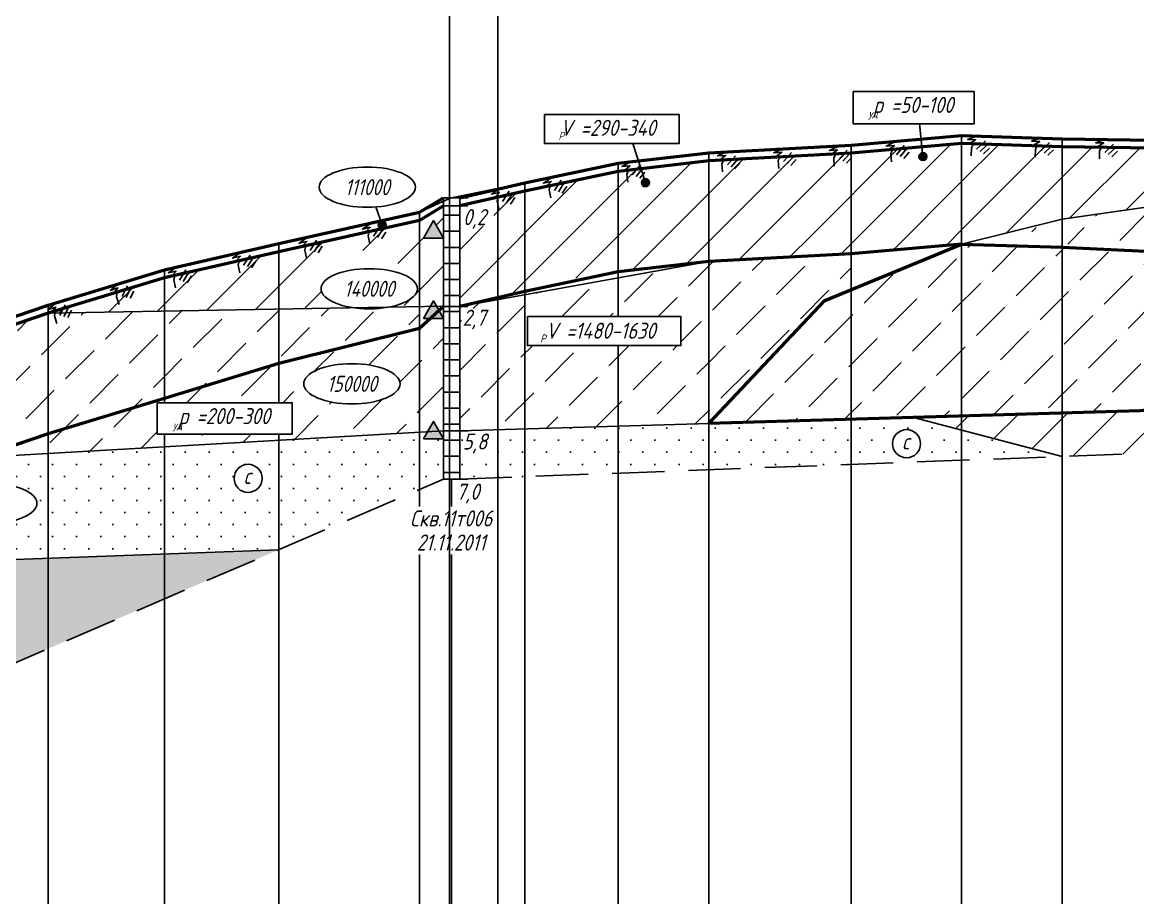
# Model space of a CAD drawing. Extents: x 0 to 1711, y -32 to 643.
# Drawn here: x 420.7 to 559.6, y 412.8 to 521.8 of the extents above; entities that cross this region are included whole.
import ezdxf
from ezdxf import colors
from ezdxf.entities.mleader import LeaderData, LeaderLine
from ezdxf.enums import TextEntityAlignment as Align
from ezdxf.math import Vec2, Vec3

# ---------------------------------------------------------------- set-up
doc = ezdxf.new("R2010")
doc.units = 0
doc.linetypes.add('ИИ27003', pattern=[9.5, 6.5, -3])
for name, color, linetype, lineweight in [('ИИ_ГЕОЛОГИЯ_025', 7, 'Continuous', 25), ('ИИ_ГЕОЛОГИЯ_050', 7, 'Continuous', 50), ('ИИ_ГЕОФИЗИКА_025', 7, 'Continuous', 25), ('ИИ_ПРОФИЛЬ_025', 7, 'Continuous', 25)]:
    doc.layers.add(name, color=color, linetype=linetype, lineweight=lineweight)
doc.layers.add('Профиль', color=7, linetype='Continuous')
doc.layers.add('ТХ-Л', color=140, linetype='Continuous')
doc.styles.add('VNIPISIMPLEXCUR', font='simplex.shx', dxfattribs={"width": 0.8, "oblique": 15})
doc.linetypes.add('ИИ27001', pattern='A,2.5,[1,3dservice.shx,S=1.85,R=180.00002,X=0,Y=0],2.5,-1', length=6)
doc.linetypes.add('ИИ27002', pattern='A,2,-0.6,[1,3dservice.shx,S=0.6,R=30.000013,X=0.9,Y=0],-0.6,[1,3dservice.shx,S=0.6,R=-30.000013,X=0.3,Y=0],-0.6,[1,3dservice.shx,S=0.6,R=209.999975,X=-0.3,Y=0],-0.6,[1,3dservice.shx,S=0.6,R=150.000007,X=-0.9,Y=0],-0.6,2', length=7)
doc.linetypes.add('ИИ27005', pattern='A,2.5,[1,3dservice.shx,S=1.85,R=180.00002,X=0,Y=0],2.5,-2,[4,3dservice.shx,S=0.5,R=0,X=0,Y=0],-2', length=9)
pattern_1 = [(45, (-97.523, -58.2266), (-3, 3), [5, -2])]
pattern_2 = [(0, (-100.523, -58.2266), (1.5, 1.5), [0, -3])]
pattern_3 = [(45, (-100.523, -58.2266), (-3, 3), [])]
pattern_4 = [(0, (-100.523, -58.2266), (0, 2), [])]

# ---------------------------------------------------------------- blocks, each defined once
blk = doc.blocks.new('ИИ16001')
at = {"linetype": 'Continuous', "lineweight": 25}
h = blk.add_hatch(color=0, dxfattribs=at)
edge = h.paths.add_edge_path()
edge.add_arc((0, 0), 0.5, 0, 360)
at = {"color": 0, "linetype": 'Continuous', "lineweight": 25}
blk.add_circle((0, 0), 0.5, dxfattribs=at)
blk = doc.blocks.new('ИИ25004')
at = {"linetype": 'Continuous', "lineweight": 25}
blk.add_hatch(color=0, dxfattribs=at).paths.add_polyline_path([(-2.5, 0), (0, 0), (-1.25, 2.17)])
at = {"color": 0, "linetype": 'Continuous', "lineweight": 25}
blk.add_lwpolyline([(-2.5, 0), (0, 0), (-1.25, 2.17)], close=True, dxfattribs=at)
blk = doc.blocks.new('ИИ25010')
at = {"color": 0, "linetype": 'Continuous', "lineweight": 25}
for points in [[(0, 0), (3, 0), (0.5, -1), (2.5, -1), (1, -2), (2, -2), (1.5, -3), (1.5, -5)], [(4.94, -1.23), (2.82, -3.35)], [(5.47, -2.12), (3.7, -3.88)], [(6, -3), (4.59, -4.41)]]:
    blk.add_lwpolyline(points, dxfattribs=at)
blk = doc.blocks.new('ИИ25042')
at = {"color": 0, "linetype": 'Continuous', "lineweight": 25}
blk.add_circle((0, 0), 1.75, dxfattribs=at)
at = {"color": 0, "linetype": 'Continuous', "style": 'VNIPISIMPLEXCUR', "oblique": 15, "width": 0.8}
blk.add_attdef('CAPTION', text='', height=2, dxfattribs=at).set_placement((0, 0.3), align=Align.MIDDLE_CENTER)
blk = doc.blocks.new('ИИ25020')
at = {"color": 0, "linetype": 'Continuous', "lineweight": 25}
blk.add_ellipse((0, 0), major_axis=(-6, 0), ratio=0.416667, dxfattribs=at)
at = {"color": 0, "linetype": 'Continuous', "style": 'VNIPISIMPLEXCUR', "oblique": 15, "width": 0.75}
blk.add_attdef('INDEX', text='', height=2, dxfattribs=at).set_placement((0, 0), align=Align.MIDDLE_CENTER)

msp = doc.modelspace()

# ---------------------------------------------------------------- hatches: boundary and pattern name
at = {"layer": 'ИИ_ГЕОЛОГИЯ_025'}
h = msp.add_hatch(dxfattribs=at)
h.set_pattern_fill('ИИ_СУГЛИНОК', color=256, pattern_type=2)
h.set_pattern_definition(pattern_3)
h.paths.add_polyline_path([(483.2644, 500.7873), (475.1694, 498.9373), (475.1694, 487.9512), (476.5982, 488.2481), (483.2644, 489.9329)])
h.paths.add_polyline_path([(475.6217, 496.3967), (475.6217, 498.6767), (479.4334, 498.6767), (479.4334, 496.3967)], flags=16)
h.paths.add_polyline_path([(494.9194, 503.2373), (486.432, 501.4532), (486.4288, 501.441), (485.9399, 501.3365), (485.9561, 501.3531), (483.2644, 500.7873), (483.2644, 489.9329), (484.8762, 490.3402), (494.9194, 492.4975)])
h.paths.add_polyline_path([(506.1694, 504.5373), (497.9254, 503.5847), (497.7815, 503.4019), (498.1374, 502.3036, -0.50927523), (498.7915, 501.828, -1), (497.7915, 501.828, -0.32513935), (498.1374, 502.3036), (497.7296, 503.562), (494.9194, 503.2373), (494.9194, 492.4975), (502.8554, 494.2021), (506.1694, 494.7427)])
h.paths.add_polyline_path([(523.9194, 505.4873), (506.1694, 504.5373), (506.1694, 494.7427), (513.5326, 495.9438), (522.7882, 496.8775), (523.9194, 496.8615)])
h.paths.add_polyline_path([(483.2644, 489.9329), (476.5982, 488.2481), (475.1694, 487.9512), (475.1694, 486.7438), (476.914, 486.9865), (483.2644, 488.4545)])
h.paths.add_polyline_path([(494.9194, 491.1487), (494.9194, 492.4975), (484.8762, 490.3402), (483.2644, 489.9329), (483.2644, 488.4545)])
h.paths.add_polyline_path([(506.1694, 493.4185), (506.1694, 494.7427), (502.8554, 494.2021), (494.9194, 492.4975), (494.9194, 491.1487), (498.2935, 491.9287)])
h.paths.add_polyline_path([(506.1694, 493.4185), (498.2935, 491.9287), (494.9194, 491.1487), (494.9194, 490.7373), (506.1694, 492.0373)])
h.paths.add_polyline_path([(523.9194, 492.9873), (523.9194, 495.644), (523.8829, 495.6453), (512.9222, 494.6958), (506.1694, 493.4185), (506.1694, 492.0373)])
h.paths.add_polyline_path([(523.9194, 495.6484), (523.9194, 496.8615), (522.7882, 496.8775), (513.5326, 495.9438), (506.1694, 494.7427), (506.1694, 493.4185), (512.9222, 494.6958)])
h.paths.add_polyline_path([(537.6694, 494.1873), (537.6694, 495.1791), (523.9194, 495.644), (523.9194, 492.9873)])
h.paths.add_polyline_path([(537.6694, 496.5434), (531.0715, 496.7598), (523.9194, 496.8615), (523.9194, 495.644), (537.6694, 495.1791)])
h.paths.add_polyline_path([(537.6694, 506.6873), (532.7132, 506.2548), (532.7843, 505.5801, -0.44530116), (533.3367, 505.0829, -1), (532.3367, 505.0829, -0.38379464), (532.7843, 505.5801), (532.7132, 506.2548), (529.0787, 505.9376), (529.0782, 505.9363), (528.8172, 505.9147), (523.9194, 505.4873), (523.9194, 496.8615), (531.0715, 496.7598), (537.6694, 496.5434)])
h.paths.add_polyline_path([(474.7266, 495.72), (479.2695, 495.401), (480.2264, 498.9724), (475.6836, 499.2914)], flags=9)
h = msp.add_hatch(dxfattribs=at)
h.set_pattern_fill('ИИ_СУГЛИНОК', color=256, pattern_type=2)
h.set_pattern_definition(pattern_3)
h.paths.add_polyline_path([(550.1694, 506.2873), (537.6694, 506.6873), (537.6694, 496.5434), (546.1097, 496.2666), (550.1694, 497.2667)])
h.paths.add_polyline_path([(546.1097, 496.2666), (537.6694, 496.5434), (537.6694, 495.1791), (540.9682, 495.0676), (541.169, 495.0494)])
h.paths.add_polyline_path([(569.9744, 505.9873), (563.0848, 506.0916), (563.0825, 506.0874), (562.6169, 506.0987), (550.1694, 506.2873), (550.1694, 497.2667), (569.9744, 500.0904)])
h = msp.add_hatch(dxfattribs=at)
h.set_pattern_fill('ИИ_СУПЕСЬ', color=256, pattern_type=2)
h.set_pattern_definition(pattern_1)
h.paths.add_polyline_path([(550.1694, 496.0531), (546.6659, 496.2483), (546.1097, 496.2666), (541.169, 495.0494), (550.1694, 494.2361)])
h.paths.add_polyline_path([(569.9744, 495.6432), (560.0257, 495.504), (550.1694, 496.0531), (550.1694, 494.2361), (560.6135, 493.2923), (569.9744, 492.8486)])
h.paths.add_polyline_path([(569.9744, 500.0904), (550.1694, 497.2667), (550.1694, 496.0531), (560.0257, 495.504), (569.9744, 495.6432)])
h.paths.add_polyline_path([(573.9194, 495.7454), (573.2891, 495.6896), (569.9744, 495.6432), (569.9744, 492.8486), (573.9194, 492.6617)])
h.paths.add_polyline_path([(573.9194, 500.5874), (572.3139, 500.424), (569.9744, 500.0904), (569.9744, 495.6432), (573.2891, 495.6896), (573.9194, 495.7454)])
h.paths.add_polyline_path([(588.1694, 502.0373), (573.9194, 500.5874), (573.9194, 495.7454), (587.8668, 496.9807), (588.1694, 497.0006)])
h.paths.add_polyline_path([(588.1694, 497.0006), (587.8668, 496.9807), (573.9194, 495.7454), (573.9194, 492.6617), (588.1694, 491.9863)])
h.paths.add_polyline_path([(602.4194, 491.524), (588.1694, 491.9863), (588.1694, 491.1292), (593.2574, 490.7631), (602.4194, 491.1809)])
h.paths.add_polyline_path([(602.4194, 503.4873), (588.1694, 502.0373), (588.1694, 497.0006), (596.3673, 497.5408), (602.4194, 498.5001)])
h = msp.add_hatch(dxfattribs=at)
h.set_pattern_fill('ИИ_СУГЛИНОК', color=256, pattern_type=2)
h.set_pattern_definition(pattern_3)
h.paths.add_polyline_path([(438.4194, 489.9873), (423.9194, 485.5873), (438.4194, 485.8459)])
h.paths.add_polyline_path([(452.6694, 493.2373), (439.7171, 490.2833), (439.7161, 490.2793), (439.1576, 490.1557), (438.4194, 489.9873), (438.4194, 485.8459), (452.6694, 486.1)])
h.paths.add_polyline_path([(466.2442, 492.1081), (466.2442, 489.8281), (458.1018, 489.8281), (458.1018, 492.1081)], flags=0)
h.paths.add_polyline_path([(473.1694, 494.9373), (470.6694, 494.9373), (471.9194, 497.1024), (473.1694, 494.9373), (473.1694, 498.9373), (470.1694, 497.1373), (470.1694, 486.9121), (473.1694, 487.5355)])
edge = h.paths.add_edge_path()
edge.add_line((466.6082, 486.3929), (466.359, 486.3442))
edge.add_line((466.359, 486.3442), (467.1841, 486.3589))
edge.add_line((467.1841, 486.3589), (469.3796, 486.748))
edge.add_line((469.3796, 486.748), (470.1694, 486.9121))
edge.add_line((470.1694, 486.9121), (470.1694, 497.1373))
edge.add_line((470.1694, 497.1373), (465.8422, 496.1729))
edge.add_arc((465.5254, 496.5598), 0.5, 255.81714, 309.309799, ccw=False)
edge.add_line((465.4029, 496.075), (463.9092, 495.7422))
edge.add_line((463.9092, 495.7422), (463.9065, 495.7313))
edge.add_line((463.9065, 495.7313), (463.4183, 495.6233))
edge.add_line((463.4183, 495.6233), (463.4298, 495.6353))
edge.add_line((463.4298, 495.6353), (456.0061, 493.9809))
edge.add_line((456.0061, 493.9809), (456.004, 493.9725))
edge.add_line((456.004, 493.9725), (455.5159, 493.8644))
edge.add_line((455.5159, 493.8644), (455.5246, 493.8736))
edge.add_line((455.5246, 493.8736), (452.6694, 493.2373))
edge.add_line((452.6694, 493.2373), (452.6694, 486.1))
edge.add_line((452.6694, 486.1), (461.9316, 486.2652))
edge.add_line((461.9316, 486.2652), (461.6698, 486.3055))
edge.add_line((461.6698, 486.3055), (461.3584, 486.362))
edge.add_line((461.3584, 486.362), (461.0552, 486.4257))
edge.add_line((461.0552, 486.4257), (460.7611, 486.4964))
edge.add_line((460.7611, 486.4964), (460.4771, 486.574))
edge.add_line((460.4771, 486.574), (460.2041, 486.6581))
edge.add_line((460.2041, 486.6581), (459.9429, 486.7486))
edge.add_line((459.9429, 486.7486), (459.6944, 486.845))
edge.add_line((459.6944, 486.845), (459.4595, 486.9472))
edge.add_line((459.4595, 486.9472), (459.2387, 487.0547))
edge.add_line((459.2387, 487.0547), (459.033, 487.1672))
edge.add_line((459.033, 487.1672), (458.8428, 487.2845))
edge.add_line((458.8428, 487.2845), (458.6689, 487.406))
edge.add_line((458.6689, 487.406), (458.5117, 487.5314))
edge.add_line((458.5117, 487.5314), (458.3718, 487.6604))
edge.add_line((458.3718, 487.6604), (458.2497, 487.7924))
edge.add_line((458.2497, 487.7924), (458.1457, 487.9271))
edge.add_line((458.1457, 487.9271), (458.0601, 488.064))
edge.add_line((458.0601, 488.064), (457.9933, 488.2027))
edge.add_line((457.9933, 488.2027), (457.9454, 488.3428))
edge.add_line((457.9454, 488.3428), (457.9166, 488.4838))
edge.add_line((457.9166, 488.4838), (457.907, 488.6252))
edge.add_line((457.907, 488.6252), (457.9166, 488.7667))
edge.add_line((457.9166, 488.7667), (457.9454, 488.9077))
edge.add_line((457.9454, 488.9077), (457.9933, 489.0477))
edge.add_line((457.9933, 489.0477), (458.0601, 489.1865))
edge.add_line((458.0601, 489.1865), (458.1457, 489.3234))
edge.add_line((458.1457, 489.3234), (458.2497, 489.4581))
edge.add_line((458.2497, 489.4581), (458.3718, 489.5901))
edge.add_line((458.3718, 489.5901), (458.5117, 489.719))
edge.add_line((458.5117, 489.719), (458.6689, 489.8445))
edge.add_line((458.6689, 489.8445), (458.8428, 489.966))
edge.add_line((458.8428, 489.966), (459.033, 490.0832))
edge.add_line((459.033, 490.0832), (459.2387, 490.1958))
edge.add_line((459.2387, 490.1958), (459.4595, 490.3033))
edge.add_line((459.4595, 490.3033), (459.6944, 490.4055))
edge.add_line((459.6944, 490.4055), (459.9429, 490.5019))
edge.add_line((459.9429, 490.5019), (460.2041, 490.5924))
edge.add_line((460.2041, 490.5924), (460.4771, 490.6765))
edge.add_line((460.4771, 490.6765), (460.7611, 490.7541))
edge.add_line((460.7611, 490.7541), (461.0552, 490.8248))
edge.add_line((461.0552, 490.8248), (461.3584, 490.8885))
edge.add_line((461.3584, 490.8885), (461.6698, 490.945))
edge.add_line((461.6698, 490.945), (461.9884, 490.994))
edge.add_line((461.9884, 490.994), (462.3131, 491.0354))
edge.add_line((462.3131, 491.0354), (462.6429, 491.0691))
edge.add_line((462.6429, 491.0691), (462.9767, 491.095))
edge.add_line((462.9767, 491.095), (463.3136, 491.113))
edge.add_line((463.3136, 491.113), (463.6523, 491.123))
edge.add_line((463.6523, 491.123), (463.9919, 491.125))
edge.add_line((463.9919, 491.125), (464.3311, 491.119))
edge.add_line((464.3311, 491.119), (464.6691, 491.105))
edge.add_line((464.6691, 491.105), (465.0045, 491.0831))
edge.add_line((465.0045, 491.0831), (465.3365, 491.0532))
edge.add_line((465.3365, 491.0532), (465.6639, 491.0157))
edge.add_line((465.6639, 491.0157), (465.9856, 490.9704))
edge.add_line((465.9856, 490.9704), (466.3007, 490.9177))
edge.add_line((466.3007, 490.9177), (466.6082, 490.8576))
edge.add_line((466.6082, 490.8576), (466.907, 490.7903))
edge.add_line((466.907, 490.7903), (467.1961, 490.7161))
edge.add_line((467.1961, 490.7161), (467.4748, 490.6352))
edge.add_line((467.4748, 490.6352), (467.742, 490.5479))
edge.add_line((467.742, 490.5479), (467.9969, 490.4544))
edge.add_line((467.9969, 490.4544), (468.2387, 490.3551))
edge.add_line((468.2387, 490.3551), (468.4666, 490.2502))
edge.add_line((468.4666, 490.2502), (468.68, 490.1401))
edge.add_line((468.68, 490.1401), (468.878, 490.0252))
edge.add_line((468.878, 490.0252), (469.0601, 489.9057))
edge.add_line((469.0601, 489.9057), (469.2257, 489.7822))
edge.add_line((469.2257, 489.7822), (469.3743, 489.655))
edge.add_line((469.3743, 489.655), (469.5054, 489.5245))
edge.add_line((469.5054, 489.5245), (469.6185, 489.391))
edge.add_line((469.6185, 489.391), (469.7134, 489.2552))
edge.add_line((469.7134, 489.2552), (469.7896, 489.1173))
edge.add_line((469.7896, 489.1173), (469.847, 488.9778))
edge.add_line((469.847, 488.9778), (469.8853, 488.8373))
edge.add_line((469.8853, 488.8373), (469.9046, 488.696))
edge.add_line((469.9046, 488.696), (469.9046, 488.5545))
edge.add_line((469.9046, 488.5545), (469.8853, 488.4132))
edge.add_line((469.8853, 488.4132), (469.847, 488.2726))
edge.add_line((469.847, 488.2726), (469.7896, 488.1332))
edge.add_line((469.7896, 488.1332), (469.7134, 487.9953))
edge.add_line((469.7134, 487.9953), (469.6185, 487.8594))
edge.add_line((469.6185, 487.8594), (469.5054, 487.726))
edge.add_line((469.5054, 487.726), (469.3743, 487.5955))
edge.add_line((469.3743, 487.5955), (469.2257, 487.4683))
edge.add_line((469.2257, 487.4683), (469.0601, 487.3447))
edge.add_line((469.0601, 487.3447), (468.878, 487.2253))
edge.add_line((468.878, 487.2253), (468.68, 487.1104))
edge.add_line((468.68, 487.1104), (468.4666, 487.0003))
edge.add_line((468.4666, 487.0003), (468.2387, 486.8954))
edge.add_line((468.2387, 486.8954), (467.9969, 486.796))
edge.add_line((467.9969, 486.796), (467.742, 486.7026))
edge.add_line((467.742, 486.7026), (467.4748, 486.6152))
edge.add_line((467.4748, 486.6152), (467.1961, 486.5344))
edge.add_line((467.1961, 486.5344), (466.907, 486.4602))
edge.add_line((466.907, 486.4602), (466.6082, 486.3929))
h.paths.add_polyline_path([(467.4748, 490.6352), (467.7241, 490.5537), (467.7844, 490.7231), (467.8133, 490.9681), (467.7844, 491.2131), (467.698, 491.4558), (467.5549, 491.6938), (467.3566, 491.9248), (467.1048, 492.1466), (466.8021, 492.357), (466.4513, 492.5541), (466.0559, 492.7359), (465.6196, 492.9006), (465.1467, 493.0468), (464.6417, 493.1729), (464.1094, 493.2778), (463.555, 493.3604), (462.9838, 493.4201), (462.4014, 493.4561), (461.8133, 493.4681), (461.2252, 493.4561), (460.6427, 493.4201), (460.0716, 493.3604), (459.5172, 493.2778), (458.9849, 493.1729), (458.4799, 493.0468), (458.0069, 492.9006), (457.5706, 492.7359), (457.1752, 492.5541), (456.8245, 492.357), (456.5217, 492.1466), (456.27, 491.9248), (456.0716, 491.6938), (455.9286, 491.4558), (455.8422, 491.2131), (455.8133, 490.9681), (455.8422, 490.7231), (455.9286, 490.4804), (456.0716, 490.2424), (456.27, 490.0114), (456.5217, 489.7896), (456.8245, 489.5792), (457.1752, 489.3821), (457.5706, 489.2003), (457.9911, 489.0415), (457.9933, 489.0477), (458.0601, 489.1865), (458.1457, 489.3234), (458.2497, 489.4581), (458.3718, 489.5901), (458.5117, 489.719), (458.6689, 489.8445), (458.8428, 489.966), (459.033, 490.0832), (459.2387, 490.1958), (459.4595, 490.3033), (459.6944, 490.4055), (459.9429, 490.5019), (460.2041, 490.5924), (460.4771, 490.6765), (460.7611, 490.7541), (461.0552, 490.8248), (461.3584, 490.8885), (461.6698, 490.945), (461.9884, 490.994), (462.3131, 491.0354), (462.6429, 491.0691), (462.9767, 491.095), (463.3136, 491.113), (463.6523, 491.123), (463.9919, 491.125), (464.3311, 491.119), (464.6691, 491.105), (465.0045, 491.0831), (465.3365, 491.0532), (465.6639, 491.0157), (465.9856, 490.9704), (466.3007, 490.9177), (466.6082, 490.8576), (466.907, 490.7903), (467.1961, 490.7161)])
h = msp.add_hatch(dxfattribs=at)
h.set_pattern_fill('ИИ_КОНСИСТЕНЦИЯ_01', color=256, pattern_type=2)
h.set_pattern_definition(pattern_4)
h.paths.add_polyline_path([(475.1694, 498.9373), (473.1694, 498.9373), (473.1694, 486.4373), (475.1694, 486.4373)])
h = msp.add_hatch(dxfattribs=at)
h.set_pattern_fill('ИИ_СУПЕСЬ', color=256, pattern_type=2)
h.set_pattern_definition(pattern_1)
h.paths.add_polyline_path([(523.9194, 492.9873), (506.1694, 492.0373), (506.1694, 471.8525), (520.6184, 487.1604), (523.9194, 488.5207)])
h.paths.add_polyline_path([(523.9194, 488.5207), (520.6184, 487.1604), (506.1694, 471.8525), (523.9194, 472.3766)], flags=17)
h.paths.add_polyline_path([(537.6694, 494.1873), (523.9194, 488.5207), (523.9194, 472.3766), (537.6694, 472.7825)])
h.paths.add_polyline_path([(550.1694, 493.7873), (537.6694, 494.1873), (537.6694, 472.7825), (550.1694, 473.1515)])
h.paths.add_polyline_path([(569.9744, 492.4464), (560.6135, 493.2923), (550.1694, 493.7873), (550.1694, 473.1515), (569.9744, 473.7363)])
h.paths.add_polyline_path([(573.9194, 492.1546), (570.4068, 492.4073), (569.9744, 492.4464), (569.9744, 473.7363), (573.9194, 473.8527)])
h.paths.add_polyline_path([(588.1694, 491.1292), (573.9194, 492.1546), (573.9194, 473.8527), (588.1694, 474.2734)])
h.paths.add_polyline_path([(602.4194, 491.1809), (593.2574, 490.7631), (588.1694, 491.1292), (588.1694, 474.2734), (602.4194, 474.7625)])
h.paths.add_polyline_path([(619.1694, 491.9447), (602.4194, 491.1809), (602.4194, 474.7625), (619.1694, 475.3373)])
edge = h.paths.add_edge_path(flags=16)
edge.add_ellipse((612.1694, 483.8373), major_axis=(-6, 0), ratio=0.41666667, start_angle=0, end_angle=360)
h.paths.add_polyline_path([(608.6008, 484.9773), (616.4575, 484.9773), (616.4575, 482.6973), (608.6008, 482.6973)], flags=0)
h.paths.add_polyline_path([(607.7497, 482.4713), (616.3211, 482.2033), (617.125, 485.2033), (608.5535, 485.4713)], flags=8)
h = msp.add_hatch(dxfattribs=at)
h.set_pattern_fill('ИИ_СУПЕСЬ', color=256, pattern_type=2)
h.set_pattern_definition(pattern_1)
h.paths.add_polyline_path([(483.2644, 487.8996), (475.1694, 486.4373), (475.1694, 470.9373), (483.2644, 471.1763)])
h.paths.add_polyline_path([(479.5587, 483.8835), (475.3905, 483.8835), (475.3905, 486.1635), (479.5587, 486.1635)], flags=16)
h.paths.add_polyline_path([(494.9194, 490.005), (483.2644, 487.8996), (483.2644, 471.1763), (494.9194, 471.5204), (494.9194, 481.5604), (483.5925, 481.5604), (483.5925, 485.1655), (494.9194, 485.1655)])
h.paths.add_polyline_path([(506.1694, 492.0373), (494.9194, 490.005), (494.9194, 485.1655), (502.7099, 485.1655), (502.7099, 481.5604), (494.9194, 481.5604), (494.9194, 471.5204), (506.1694, 471.8525)])
h.paths.add_polyline_path([(474.6736, 483.2068), (479.2165, 482.8878), (480.1735, 486.4592), (475.6306, 486.7782)], flags=9)
h = msp.add_hatch(dxfattribs=at)
h.set_pattern_fill('ИИ_СУПЕСЬ', color=256, pattern_type=2)
h.set_pattern_definition(pattern_1)
h.paths.add_polyline_path([(452.6694, 486.1), (438.4194, 485.8459), (438.4194, 478.9191), (440.0179, 479.3788), (452.6694, 483.2806)])
h.paths.add_polyline_path([(452.6694, 482.2588), (452.6694, 483.2806), (440.0179, 479.3788), (438.4194, 478.9191), (438.4194, 478.1425), (445.728, 480.3463)])
h.paths.add_polyline_path([(452.6694, 482.2588), (445.728, 480.3463), (438.4194, 478.1425), (438.4194, 474.9873), (452.6694, 479.3239)])
h.paths.add_polyline_path([(452.6694, 479.3239), (438.4194, 474.9873), (438.4194, 474.4378), (452.6694, 474.4378)])
h.paths.add_polyline_path([(470.1694, 483.6609), (470.1694, 486.0484), (466.611, 485.5535), (457.7079, 483.647), (452.6694, 482.2588), (452.6694, 479.3239)])
h.paths.add_polyline_path([(467.1841, 486.3589), (452.6694, 486.1), (452.6694, 483.2806), (452.8883, 483.3482), (460.591, 485.1907)], flags=17)
h.paths.add_polyline_path([(466.611, 485.5535), (470.1694, 486.0484), (470.1694, 486.4122), (467.1841, 486.3589), (460.591, 485.1907), (452.8883, 483.3482), (452.6694, 483.2806), (452.6694, 482.2588), (457.7079, 483.647)])
h.paths.add_polyline_path([(470.1694, 483.6609), (452.6694, 479.3239), (452.6694, 474.4378), (454.3106, 474.4378), (454.3106, 470.5102), (452.6694, 470.5102), (452.6694, 469.7727), (470.1694, 470.7669)])
edge = h.paths.add_edge_path(flags=16)
edge.add_ellipse((461.7474, 476.7935), major_axis=(-6, 0), ratio=0.41666667, start_angle=0, end_angle=360)
h.paths.add_polyline_path([(466.1783, 477.9335), (466.1783, 475.6535), (458.0359, 475.6535), (458.0359, 477.9335)], flags=0)
h.paths.add_polyline_path([(457.1848, 475.4275), (466.0419, 475.1595), (466.8458, 478.1595), (457.9887, 478.4275)], flags=8)
h = msp.add_hatch(dxfattribs=at)
h.set_pattern_fill('ИИ_КОНСИСТЕНЦИЯ_01', color=256, pattern_type=2)
h.set_pattern_definition(pattern_4)
h.paths.add_polyline_path([(475.1694, 486.4373), (473.1694, 486.4373), (473.1694, 470.9373), (475.1694, 470.9373)])
h = msp.add_hatch(dxfattribs=at)
h.set_pattern_fill('ИИ_СУПЕСЬ', color=256, pattern_type=2)
h.set_pattern_definition(pattern_1)
h.paths.add_polyline_path([(373.9194, 470.0873), (366.4348, 467.4447), (366.4307, 467.4111), (365.9598, 467.243), (365.994, 467.289), (364.0845, 466.6148, -0.38262748), (363.4551, 466.3926), (358.7042, 464.7152), (358.3737, 464.0179), (373.9194, 465.0259)])
h.paths.add_polyline_path([(380.9194, 471.7873), (373.9194, 470.0873), (373.9194, 465.0259), (380.9194, 465.4797)])
h.paths.add_polyline_path([(389.4194, 474.8373), (380.9194, 471.7873), (380.9194, 465.4797), (384.0606, 465.6834), (389.4194, 467.221)])
h.paths.add_polyline_path([(389.4194, 467.221), (384.0606, 465.6834), (389.4194, 466.0309)], flags=17)
h.paths.add_polyline_path([(394.4194, 468.1789), (389.5221, 467.2505), (389.4194, 467.221), (389.4194, 466.0309), (389.4266, 466.0313), (394.4194, 467.1769)])
h.paths.add_polyline_path([(394.4194, 476.6373), (389.4194, 474.8373), (389.4194, 467.221), (389.5221, 467.2505), (394.4194, 468.1789)])
h.paths.add_polyline_path([(407.9194, 480.1373), (396.2733, 477.1179), (396.2699, 477.1028), (395.7847, 476.9819), (395.7959, 476.9942), (394.4194, 476.6373), (394.4194, 468.1789), (399.378, 469.119), (407.9194, 470.8852)])
h.paths.add_polyline_path([(407.9194, 470.0059), (407.9194, 470.8852), (399.378, 469.119), (394.4194, 468.1789), (394.4194, 467.1769), (400.0947, 468.4791)])
h.paths.add_polyline_path([(407.9194, 470.0059), (400.0947, 468.4791), (394.4194, 467.1769), (394.4194, 466.3551), (407.9194, 467.2304)])
h.paths.add_polyline_path([(423.9194, 470.5873), (423.9194, 473.7702), (417.885, 471.9506), (407.9194, 470.0059), (407.9194, 467.2304), (415.2943, 467.6494)])
h.paths.add_polyline_path([(417.885, 471.9506), (423.9194, 473.7702), (423.9194, 474.7919), (413.9358, 472.1293), (407.9194, 470.8852), (407.9194, 470.0059)])
h.paths.add_polyline_path([(423.9194, 485.5873), (417.9738, 483.5621), (417.9649, 483.5022), (417.4895, 483.3471), (417.5434, 483.4155), (416.2092, 482.961), (416.2533, 480.6717, -0.41987136), (416.763, 480.1718, -1), (415.763, 480.1718, -0.40857831), (416.2533, 480.6717), (416.2092, 482.961), (409.6444, 480.7249), (409.6368, 480.6737), (409.1614, 480.5187), (409.2064, 480.5757), (407.9194, 480.1373), (407.9194, 470.8852), (413.9358, 472.1293), (423.9194, 474.7919)])
h.paths.add_polyline_path([(438.4194, 485.8459), (423.9194, 485.5873), (423.9194, 474.7919), (425.978, 475.3409), (438.4194, 478.9191)])
h.paths.add_polyline_path([(438.4194, 478.1425), (438.4194, 478.9191), (425.978, 475.3409), (423.9194, 474.7919), (423.9194, 473.7702)])
h.paths.add_polyline_path([(438.4194, 474.9873), (438.4194, 478.1425), (423.9194, 473.7702), (423.9194, 470.5873)])
h.paths.add_polyline_path([(438.4194, 470.5102), (437.5079, 470.5102), (437.5079, 474.4378), (438.4194, 474.4378), (438.4194, 474.9873), (423.9194, 470.5873), (423.9194, 468.1394), (438.4194, 468.9631)])
h = msp.add_hatch(dxfattribs=at)
h.set_pattern_fill('ИИ_СУПЕСЬ', color=256, pattern_type=2)
h.set_pattern_definition(pattern_1)
h.paths.add_polyline_path([(473.1694, 484.9373), (471.5486, 484.9373), (470.1694, 483.6609), (470.1694, 470.7669), (471.1815, 470.8244), (471.9194, 472.1024), (472.6104, 470.9055), (473.1694, 470.9373)])
h = msp.add_hatch(dxfattribs=at)
h.set_pattern_fill('ИИ_СУГЛИНОК', color=256, pattern_type=2)
h.set_pattern_definition(pattern_3)
h.paths.add_polyline_path([(550.1694, 473.1515), (537.6694, 472.7825), (537.6694, 471.0306), (550.1694, 467.7498)])
h.paths.add_polyline_path([(537.6694, 472.7825), (531.6694, 472.6054), (537.6694, 471.0306)])
h.paths.add_polyline_path([(569.9744, 473.7363), (550.1694, 473.1515), (550.1694, 467.7498), (569.9744, 468.4925)])
h.paths.add_polyline_path([(573.9194, 473.8527), (569.9744, 473.7363), (569.9744, 468.4925), (573.9194, 468.6404)])
h.paths.add_polyline_path([(588.1694, 474.2734), (573.9194, 473.8527), (573.9194, 468.6404), (588.1694, 469.1748)])
h.paths.add_polyline_path([(599.9875, 471.0114, -0.55135417), (599.2724, 470.56), (598.8023, 469.5735), (602.4194, 469.7092), (602.4194, 474.7625), (588.1694, 474.2734), (588.1694, 469.1748), (598.8023, 469.5735), (599.2724, 470.56, -0.28919626), (598.9875, 471.0114, -1)])
h = msp.add_hatch(dxfattribs=at)
h.set_pattern_fill('ИИ_ПЕСОК_СРЕДНИЙ', color=256, pattern_type=2)
h.set_pattern_definition(pattern_2)
h.paths.add_polyline_path([(483.2644, 471.1763), (475.1694, 470.9373), (475.1694, 464.9373), (483.2644, 465.2408)])
h.paths.add_polyline_path([(479.4309, 468.472), (475.5175, 468.472), (475.5175, 470.752), (479.4309, 470.752)], flags=16)
h.paths.add_polyline_path([(494.9194, 471.5204), (483.2644, 471.1763), (483.2644, 465.2408), (494.9194, 465.6779)])
h.paths.add_polyline_path([(506.1694, 471.8525), (494.9194, 471.5204), (494.9194, 465.6779), (506.1694, 466.0998)])
h.paths.add_polyline_path([(523.9194, 472.3766), (506.1694, 471.8525), (506.1694, 466.0998), (523.9194, 466.7654)])
h.paths.add_polyline_path([(537.6694, 471.0306), (537.6694, 467.281), (550.1694, 467.7498)])
h.paths.add_polyline_path([(474.6986, 467.7953), (479.2415, 467.4763), (480.1984, 471.0477), (475.6556, 471.3667)], flags=9)
h = msp.add_hatch(dxfattribs=at)
h.set_pattern_fill('ИИ_ПЕСОК_СРЕДНИЙ', color=256, pattern_type=2)
h.set_pattern_definition(pattern_2)
h.paths.add_polyline_path([(537.6694, 471.0306), (531.6694, 472.6054), (523.9194, 472.3766), (523.9194, 466.7654), (537.6694, 467.281)])
h.paths.add_polyline_path([(532.558, 469.3425, -1), (529.058, 469.3425, -1)], flags=16)
h.paths.add_polyline_path([(530.2547, 470.0998), (531.577, 470.0998), (531.577, 468.4865), (530.2547, 468.4865)], flags=0)
h.paths.add_polyline_path([(529.8193, 468.3824), (531.4003, 468.2038), (531.9362, 470.2038), (530.3552, 470.3824)], flags=8)
h = msp.add_hatch(dxfattribs=at)
h.set_pattern_fill('ИИ_ПЕСОК_СРЕДНИЙ', color=256, pattern_type=2)
h.set_pattern_definition(pattern_2)
h.paths.add_polyline_path([(473.1694, 469.9373), (470.6694, 469.9373), (471.1815, 470.8244), (470.1694, 470.7669), (470.1694, 463.6519), (473.1694, 464.9373)])
h = msp.add_hatch(dxfattribs=at)
h.set_pattern_fill('ИИ_КОНСИСТЕНЦИЯ_01', color=256, pattern_type=2)
h.set_pattern_definition(pattern_4)
h.paths.add_polyline_path([(475.1694, 470.9373), (473.1694, 470.9373), (473.1694, 464.9373), (475.1694, 464.9373)])
h = msp.add_hatch(dxfattribs=at)
h.set_pattern_fill('ИИ_ПЕСОК_СРЕДНИЙ', color=256, pattern_type=2)
h.set_pattern_definition(pattern_2)
h.paths.add_polyline_path([(423.9194, 468.1394), (415.2943, 467.6494), (407.9194, 465.1373), (407.9194, 454.5077), (423.9194, 455.0962)])
edge = h.paths.add_edge_path(flags=16)
edge.add_ellipse((416.5316, 461.9194), major_axis=(-6, 0), ratio=0.41666667, start_angle=0, end_angle=360)
h.paths.add_polyline_path([(417.8539, 461.9194), (417.8539, 460.306), (416.5316, 460.306), (416.5316, 461.9194)], flags=0)
h.paths.add_polyline_path([(415.2943, 467.6494), (407.9194, 467.2304), (407.9194, 465.1373)], flags=17)
h.paths.add_polyline_path([(438.4194, 468.9631), (423.9194, 468.1394), (423.9194, 455.0962), (438.4194, 455.6295)])
h.paths.add_polyline_path([(452.6694, 469.7727), (438.4194, 468.9631), (438.4194, 455.6295), (452.6694, 456.1536)])
h.paths.add_polyline_path([(447.076, 465.0319, -1), (450.576, 465.0319, -1)], flags=16)
h.paths.add_polyline_path([(447.8374, 464.0719), (449.4184, 463.8932), (449.9543, 465.8932), (448.3733, 466.0719)], flags=8)
h = msp.add_hatch(dxfattribs=at)
h.set_pattern_fill('ИИ_СУПЕСЬ', color=256, pattern_type=2)
h.set_pattern_definition(pattern_1)
h.paths.add_polyline_path([(452.6694, 469.7727), (452.6694, 470.5102), (438.4194, 470.5102), (438.4194, 468.9631)])
h = msp.add_hatch(dxfattribs=at)
h.set_pattern_fill('ИИ_ПЕСОК_СРЕДНИЙ', color=256, pattern_type=2)
h.set_pattern_definition(pattern_2)
h.paths.add_polyline_path([(470.1694, 470.7669), (452.6694, 469.7727), (452.6694, 456.1536), (470.1694, 463.6519)])
h = msp.add_hatch(dxfattribs=at)
h.set_pattern_fill('ИИ_ПЕСОК_ПЫЛЕВАТЫЙ', color=256, pattern_type=2)
h.set_pattern_definition([(0, (-100.523, -58.22656), (0.5, 0.5), [0, -1])])
h.paths.add_polyline_path([(373.9194, 453.2572), (368.1334, 453.0444), (356.3594, 448.8873), (356.3594, 432.4879), (373.9194, 434.0176)])
edge = h.paths.add_edge_path(flags=16)
edge.add_ellipse((365.757, 442.9174), major_axis=(-6, 0), ratio=0.41666667, start_angle=0, end_angle=360)
h.paths.add_polyline_path([(370.1879, 444.0574), (370.1879, 441.7774), (362.0456, 441.7774), (362.0456, 444.0574)], flags=0)
h.paths.add_polyline_path([(380.9194, 453.5147), (373.9194, 453.2572), (373.9194, 434.0176), (380.9194, 434.6274)])
h.paths.add_polyline_path([(378.5079, 442.3767, -1), (375.0079, 442.3767, -1)], flags=16)
h.paths.add_polyline_path([(377.5229, 443.2413), (377.5229, 441.6279), (376.1001, 441.6279), (376.1001, 443.2413)], flags=0)
h.paths.add_polyline_path([(389.4194, 453.8273), (380.9194, 453.5147), (380.9194, 434.6274), (389.4194, 435.3678)])
h.paths.add_polyline_path([(394.4194, 454.0112), (389.4194, 453.8273), (389.4194, 435.3678), (394.4194, 435.8034)])
h.paths.add_polyline_path([(407.9194, 454.5077), (394.4194, 454.0112), (394.4194, 435.8034), (407.9194, 436.9794)])
h.paths.add_polyline_path([(423.9194, 455.0962), (407.9194, 454.5077), (407.9194, 436.9794), (423.9194, 443.835)])
h.paths.add_polyline_path([(438.4194, 450.0478), (438.4194, 455.6295), (423.9194, 455.0962), (423.9194, 443.835)])
h.paths.add_polyline_path([(452.6694, 456.1536), (438.4194, 455.6295), (438.4194, 450.0478)])

# ---------------------------------------------------------------- linework, layer by layer
at = {"layer": 'ИИ_ГЕОЛОГИЯ_025', "flags": 128}
for points in [[(475.1694, 498.9373), (483.2644, 500.7873), (494.9194, 503.2373), (506.1694, 504.5373), (523.9194, 505.4873), (537.6694, 506.6873), (550.1694, 506.2873), (569.9744, 505.9873), (573.9194, 505.4873), (588.1694, 503.6373), (602.4194, 503.4873), (619.1694, 504.3373)], [(475.1694, 486.4373), (506.1694, 492.0373), (523.9194, 492.9873), (537.6694, 494.1873), (550.1694, 497.2667), (572.3139, 500.424), (602.4194, 503.4873)], [(356.3594, 463.8873), (373.9194, 470.0873), (380.9194, 471.7873), (389.4194, 474.8373), (394.4194, 476.6373), (407.9194, 480.1373), (423.9194, 485.5873), (438.4194, 489.9873), (452.6694, 493.2373), (470.1694, 497.1373), (473.1694, 498.9373)], [(465.5254, 496.5598), (464.7198, 498.806)], [(473.1694, 499.9373), (476.1694, 499.9373)], [(473.1694, 498.9373), (476.1694, 498.9373)], [(473.1694, 486.4657), (423.9194, 485.5873)], [(473.1694, 486.4373), (476.1694, 486.4373)], [(531.6694, 472.6054), (550.1694, 473.1515), (569.9744, 473.7363), (588.1694, 474.2734), (602.4194, 474.7625), (619.1694, 475.3373)], [(475.1694, 470.9373), (531.6694, 472.6054), (550.1694, 467.7498)], [(473.1694, 470.9373), (407.9194, 467.2304), (356.3594, 463.8873)], [(473.1694, 470.9373), (476.1694, 470.9373)], [(473.1694, 464.9373), (476.1694, 464.9373)]]:
    msp.add_lwpolyline(points, dxfattribs=at)
at = {"layer": 'ИИ_ГЕОЛОГИЯ_025', "linetype": 'Continuous', "flags": 128}
for points in [[(473.1694, 499.9373), (473.1694, 464.9373)], [(475.1694, 499.9373), (475.1694, 464.9373)]]:
    msp.add_lwpolyline(points, dxfattribs=at)
at = {"layer": 'ИИ_ГЕОЛОГИЯ_025', "linetype": 'ИИ27003', "flags": 128}
for points in [[(475.1694, 464.9373), (619.1694, 470.3373)], [(356.3594, 414.8873), (473.1694, 464.9373)]]:
    msp.add_lwpolyline(points, dxfattribs=at)
at = {"layer": 'ИИ_ГЕОЛОГИЯ_025', "linetype": 'ИИ27002', "flags": 128}
msp.add_lwpolyline([(356.3594, 452.6113), (452.6694, 456.1536)], dxfattribs=at)
at = {"layer": 'ИИ_ГЕОЛОГИЯ_050', "linetype": 'ИИ27001', "flags": 128}
for points in [[(475.1694, 499.9373), (483.2644, 501.7873), (494.9194, 504.2373), (506.1694, 505.5373), (523.9194, 506.4873), (537.6694, 507.6873), (550.1694, 507.2873), (569.9744, 506.9873), (573.9194, 506.4873), (588.1694, 504.6373), (602.4194, 504.4873), (619.1694, 505.3373)], [(619.1694, 504.3373), (602.4194, 503.4873), (588.1694, 503.6373), (573.9194, 505.4873), (569.9744, 505.9873), (550.1694, 506.2873), (537.6694, 506.6873), (523.9194, 505.4873), (506.1694, 504.5373), (494.9194, 503.2373), (483.2644, 500.7873), (475.1694, 498.9373)], [(356.3594, 464.8873), (373.9194, 471.0873), (380.9194, 472.7873), (389.4194, 475.8373), (394.4194, 477.6373), (407.9194, 481.1373), (423.9194, 486.5873), (438.4194, 490.9873), (452.6694, 494.2373), (470.1694, 498.1373), (473.1694, 499.9373)], [(473.1694, 498.9373), (470.1694, 497.1373), (452.6694, 493.2373), (438.4194, 489.9873), (423.9194, 485.5873), (407.9194, 480.1373), (394.4194, 476.6373), (389.4194, 474.8373), (380.9194, 471.7873), (373.9194, 470.0873), (356.3594, 463.8873)], [(619.1694, 475.3373), (602.4194, 474.7625), (588.1694, 474.2734), (506.1694, 471.8525), (520.6184, 487.1604), (537.6694, 494.1873), (550.1694, 493.7873), (588.1694, 491.9863), (602.4194, 491.524), (619.1694, 492.3373)]]:
    msp.add_lwpolyline(points, dxfattribs=at)
at = {"layer": 'ИИ_ГЕОЛОГИЯ_050', "linetype": 'ИИ27005', "flags": 128}
for points in [[(537.6694, 494.1873), (523.9194, 492.9873), (506.1694, 492.0373), (494.9194, 490.7373), (483.2644, 488.2873), (475.1694, 486.4373)], [(473.1694, 486.4373), (470.1694, 483.6609), (452.6694, 479.3239), (438.4194, 474.9873), (423.9194, 470.5873), (407.9194, 465.1373), (394.4194, 461.6373), (389.4194, 459.8373), (380.9194, 456.7873), (373.9194, 455.0873), (356.3594, 448.8873)]]:
    msp.add_lwpolyline(points, dxfattribs=at)
at = {"layer": 'ИИ_ГЕОФИЗИКА_025', "flags": 128}
for points in [[(524.1404, 513.162), (539.2099, 513.162), (539.2099, 509.1593), (524.1404, 509.1593)], [(485.7435, 510.3272), (502.4897, 510.3272), (502.4897, 506.6974), (485.7435, 506.6974)], [(483.5925, 485.1655), (502.7099, 485.1655), (502.7099, 481.5604), (483.5925, 481.5604)], [(437.5079, 474.4378), (454.3106, 474.4378), (454.3106, 470.5102), (437.5079, 470.5102)]]:
    msp.add_lwpolyline(points, close=True, dxfattribs=at)
for points in [[(532.8367, 505.0829), (532.4072, 509.1593)], [(498.2915, 501.828), (496.7136, 506.6974)]]:
    msp.add_lwpolyline(points, dxfattribs=at)
at = {"layer": 'ИИ_ПРОФИЛЬ_025', "flags": 128}
for points in [[(407.9194, 481.1373), (423.9194, 486.5873), (438.4194, 490.9873), (452.6694, 494.2373), (470.1694, 498.1373), (473.9194, 499.8373), (474.1694, 499.9373), (483.2644, 501.7873), (494.9194, 504.2373), (506.1694, 505.5373), (523.9194, 506.4873), (537.6694, 507.6873), (550.1694, 507.2873), (569.9744, 506.9873)], [(537.6694, 507.6873), (537.6694, 349.1373)], [(550.1694, 507.2873), (550.1694, 349.1373)], [(506.1694, 505.5373), (506.1694, 349.1373)], [(523.9194, 506.4873), (523.9194, 349.1373)], [(494.9194, 504.2373), (494.9194, 485.1655)], [(483.2644, 501.7873), (483.2644, 349.1373)], [(470.1694, 498.1373), (470.1694, 461.5453)], [(452.6694, 494.2373), (452.6694, 474.4378)], [(438.4194, 490.9873), (438.4194, 474.4378)], [(423.9194, 486.5873), (423.9194, 349.1373)], [(494.9194, 481.5604), (494.9194, 349.1373)], [(438.4194, 470.5102), (438.4194, 349.1373)], [(452.6694, 470.5102), (452.6694, 349.1373)], [(473.9194, 464.9373), (473.9194, 461.5453)], [(474.1694, 464.9373), (474.1694, 461.5453)], [(470.1694, 455.5453), (470.1694, 349.1373)], [(473.9194, 455.5453), (473.9194, 349.1373)], [(474.1694, 455.5453), (474.1694, 349.1373)]]:
    msp.add_lwpolyline(points, dxfattribs=at)
at = {"layer": 'Профиль'}
msp.add_lwpolyline([(407.9194, 481.1373), (423.9194, 486.5873), (438.4194, 490.9873), (452.6694, 494.2373), (470.1694, 498.1373), (473.9194, 499.8373), (474.1694, 499.9373), (483.2644, 501.7873), (494.9194, 504.2373), (506.1694, 505.5373), (523.9194, 506.4873), (537.6694, 507.6873), (550.1694, 507.2873), (569.9744, 506.9873)], dxfattribs=at)
at = {"layer": 'ТХ-Л'}
for p, q in [((473.9194, 349.1879), (473.9194, 591.9073)), ((479.9194, 349.1879), (479.9194, 569.9924))]:
    msp.add_line(p, q, dxfattribs=at)

# ---------------------------------------------------------------- block references
at = {"layer": 'ИИ_ГЕОЛОГИЯ_025'}
for p, xscale, yscale, zscale, rotation in [((527.9991, 506.8504), 0.5, 0.5, 0.5, 4.731009669999998), ((538.167, 507.6919), 0.4999999999999999, 0.4999999999999999, 0.4999999999999999, 358.61085252), ((546.147, 507.4984), 0.4999999999999999, 0.4999999999999999, 0.4999999999999999, 358.61085252), ((554.127, 507.3049), 0.4999999999999999, 0.4999999999999999, 0.4999999999999999, 358.61085252), ((506.9922, 505.6339), 0.4999999999999999, 0.4999999999999999, 0.4999999999999999, 3.31438595), ((513.9945, 506.0394), 0.4999999999999999, 0.4999999999999999, 0.4999999999999999, 3.31438595), ((520.9182, 506.328), 0.4999999999999999, 0.4999999999999999, 0.4999999999999999, 3.31438595), ((495.0656, 504.2879), 0.5, 0.5, 0.5, 6.78621043), ((485.2419, 502.2099), 0.5, 0.5, 0.5, 12.06361747), ((478.7855, 500.8358), 0.5, 0.5, 0.5, 12.06361747), ((462.714, 496.4916), 0.4999999999999999, 0.4999999999999999, 0.4999999999999999, 12.4796563), ((454.8116, 494.7328), 0.4999999999999999, 0.4999999999999999, 0.4999999999999999, 12.4796563), ((446.5325, 492.8793), 0.4999999999999999, 0.4999999999999999, 0.4999999999999999, 12.4796563), ((438.5236, 491.0395), 0.4999999999999999, 0.4999999999999999, 0.4999999999999999, 12.4796563), ((431.2678, 488.8211), 0.5, 0.5, 0.5, 18.06912693), ((423.5209, 486.437), 0.5, 0.5, 0.5, 18.06912693)]:
    msp.add_blockref('ИИ25010', p, dxfattribs=dict(at, xscale=xscale, yscale=yscale, zscale=zscale, rotation=rotation))
for p, values in [((463.6626, 501.2669), {'INDEX': '111000'}), ((463.907, 488.6252), {'INDEX': '140000'}), ((461.7474, 476.7935), {'INDEX': '150000'}), ((416.5316, 461.9194), {'INDEX': '180000'})]:
    msp.add_blockref('ИИ25020', p, dxfattribs=at).add_auto_attribs(values)
for name, p in [('ИИ16001', (465.5254, 496.5598)), ('ИИ25004', (473.1694, 494.9373)), ('ИИ25004', (473.1694, 484.9373)), ('ИИ25004', (473.1694, 469.9373))]:
    msp.add_blockref(name, p, dxfattribs=at)
ref = msp.add_blockref('ИИ25042', (530.808, 469.3425), dxfattribs=at)
ref.add_attrib('CAPTION', 'c', dxfattribs={"layer": '0', "color": 0, "linetype": 'Continuous', "height": 2, "style": 'VNIPISIMPLEXCUR', "oblique": 15, "width": 0.8}).set_placement((530.6991, 469.6265), align=Align.MIDDLE_CENTER)
ref = msp.add_blockref('ИИ25042', (448.826, 465.0319), dxfattribs=at)
ref.add_attrib('CAPTION', 'c', dxfattribs={"layer": '0', "color": 0, "linetype": 'Continuous', "height": 2, "style": 'VNIPISIMPLEXCUR', "oblique": 15, "width": 0.8}).set_placement((448.7172, 465.3159), align=Align.MIDDLE_CENTER)
at = {"layer": 'ИИ_ГЕОФИЗИКА_025'}
for p in [(532.8367, 505.0829), (498.2915, 501.828)]:
    msp.add_blockref('ИИ16001', p, dxfattribs=at)

# ---------------------------------------------------------------- texts
at = {"layer": 'ИИ_ГЕОЛОГИЯ_025', "style": 'VNIPISIMPLEXCUR', "oblique": 15, "width": 0.8}
for s, p in [('0,2', (475.5834, 497.5367)), ('2,7', (475.5305, 485.0235)), ('5,8', (475.5554, 469.612)), ('7,0', (474.7442, 463.3686))]:
    msp.add_text(s, height=2, dxfattribs=at).set_placement(p, align=Align.MIDDLE_LEFT)
for s, p in [('Скв.11т006', (474.0979, 461.0453)), ('21.11.2011', (474.0979, 458.0453))]:
    msp.add_text(s, height=2, dxfattribs=at).set_placement(p, align=Align.TOP_CENTER)
at = {"layer": 'ИИ_ГЕОФИЗИКА_025', "style": 'VNIPISIMPLEXCUR', "oblique": 15, "width": 0.8}
for s, height, p in [('р =50-100', 2, (531.6449, 511.5025)), ('уд', 1, (526.649, 510.4441)), ('V =290-340', 2, (493.624, 508.6543)), ('P', 1, (487.8159, 507.6447)), ('V =1480-1630', 2, (492.7129, 483.4026)), ('P', 1, (485.5411, 482.4362)), ('р =200-300', 2, (445.8724, 472.7743)), ('уд', 1, (440.0467, 471.6355))]:
    msp.add_text(s, height=height, dxfattribs=at).set_placement(p, align=Align.MIDDLE_CENTER)

# ---------------------------------------------------------------- leaders
at = {"layer": 'ТХ-Л', "linetype": 'Continuous', "ltscale": 100}
ml = msp.add_multileader_mtext('Standard', dxfattribs=at)
ml.set_content('1\\P', color=256, style='VNIPISIMPLEXCUR')
ml.set_leader_properties()
ml.build(insert=Vec2(0, 0))
ml.multileader.update_dxf_attribs({"leader_type": 0, "has_dogleg": 0, "text_left_attachment_type": 0, "text_right_attachment_type": 0, "dogleg_length": 0.36})
ctx = ml.context
ctx.base_point, ctx.char_height, ctx.plane_origin = Vec3(1486.9155, 614.8596), 3.5, Vec3(-1.4782, 5.9099)
ctx.left_attachment, ctx.right_attachment = 0, 0
notes = []
notes.append((ctx, [(0, (0, 0, 0), (0, 0), (1, 0), 1, [])]))
ctx.mtext.insert, ctx.mtext.flow_direction = Vec3(1488.9155, 614.8596), 5
for ctx, leaders in notes:
    for number, flags, end, landing, length, lines in leaders:
        leader = LeaderData()
        leader.index, (leader.has_last_leader_line, leader.has_dogleg_vector, leader.attachment_direction) = number, flags
        leader.last_leader_point, leader.dogleg_vector, leader.dogleg_length = Vec3(end), Vec3(landing), length
        for number, points, colour, breaks in lines:
            line = LeaderLine()
            line.index, line.vertices, line.color, line.breaks = number, Vec3.list(points), colors.encode_raw_color(colour), breaks
            leader.lines.append(line)
        ctx.leaders.append(leader)

doc.saveas('drawing.dxf')
